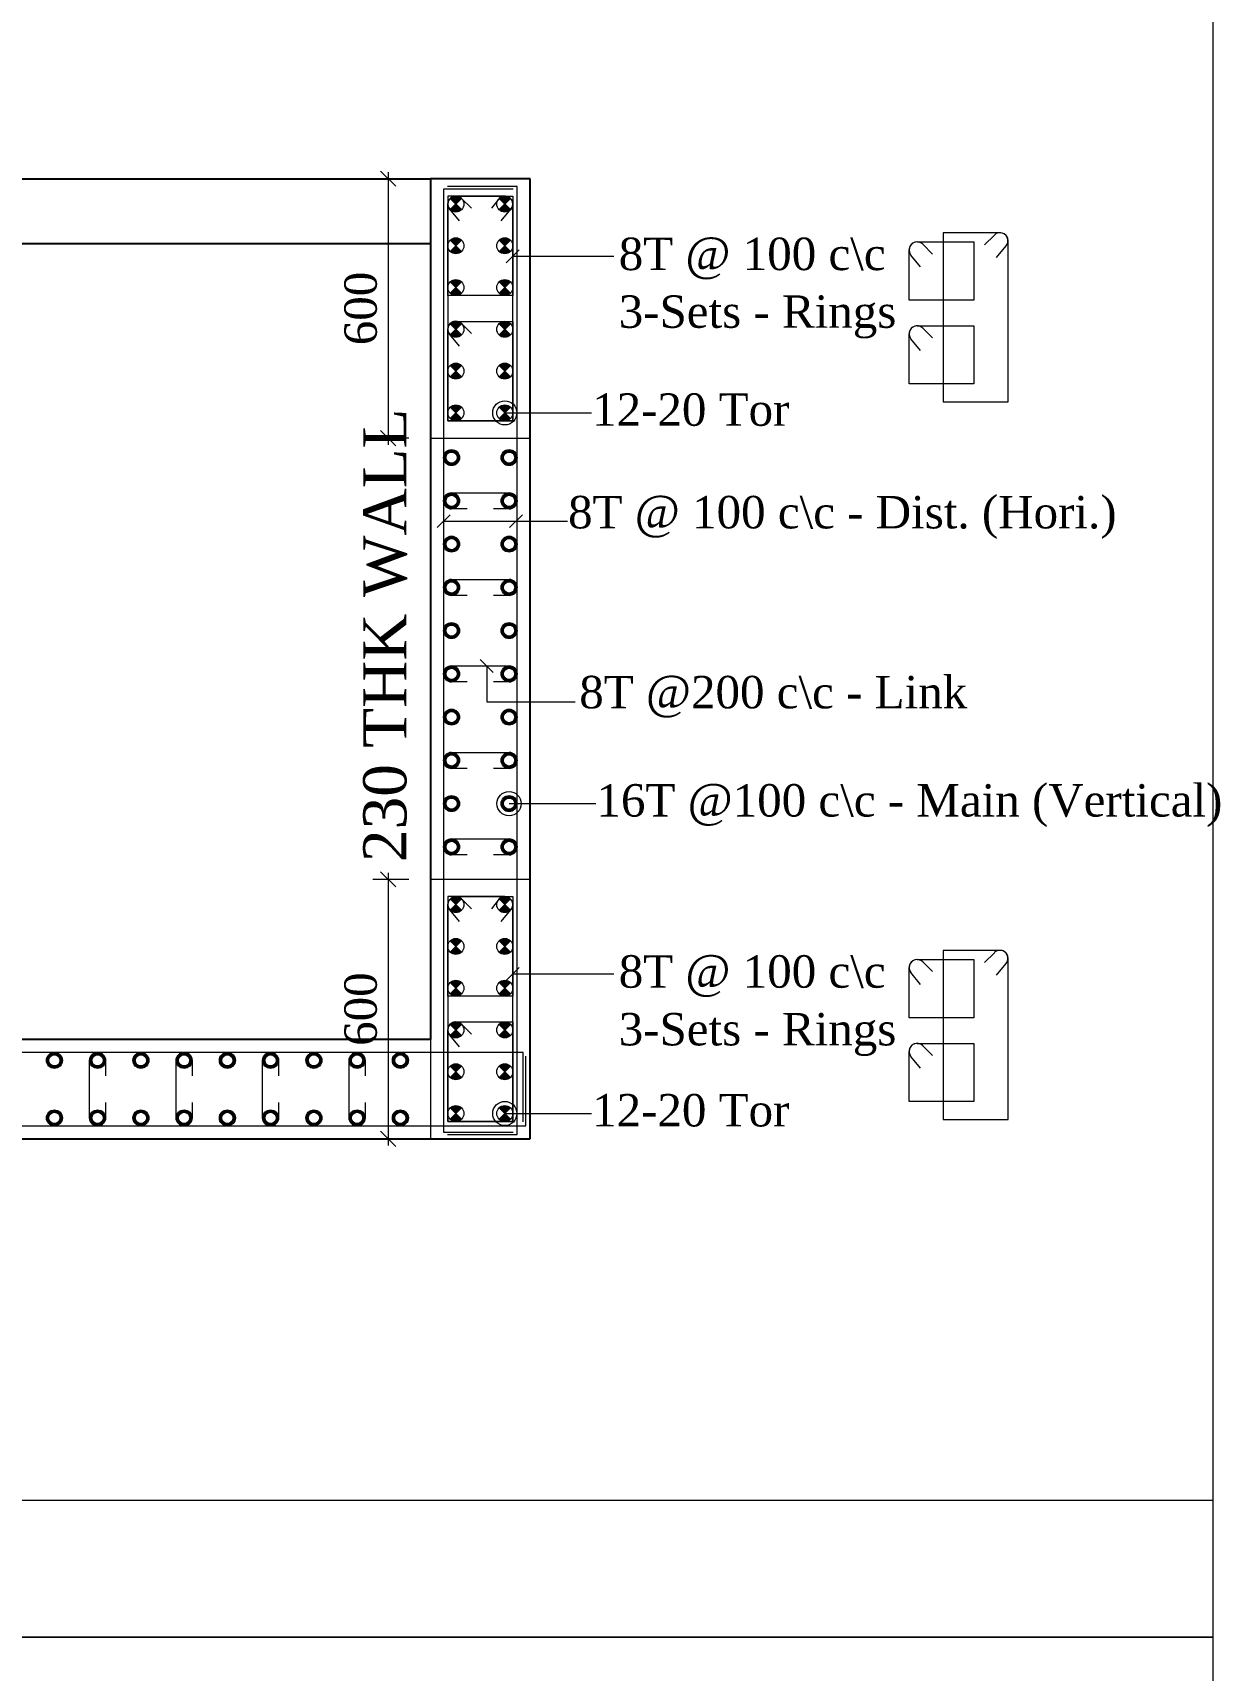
# Model space of a CAD drawing. Header units: metres. Extents: x 95882 to 260884, y 3603 to 81317.
# Drawn here: x 208425 to 211171, y 13195 to 16981 of the extents above; entities that cross this region are included whole.
import ezdxf
from ezdxf.enums import TextEntityAlignment as Align

# ---------------------------------------------------------------- set-up
doc = ezdxf.new("R2010")
doc.units = ezdxf.units.M
doc.header["$LTSCALE"] = 0.05
doc.header["$MEASUREMENT"] = 0
doc.layers.get('0').update_dxf_attribs({"linetype": 'CONTINUOUS', "lineweight": 0})
for name, color, linetype, lineweight in [('S-C3-UP TO TOP', 6, 'CONTINUOUS', 25), ('S-DIM-R', 7, 'CONTINUOUS', 9), ('S-SECTION', 5, 'CONTINUOUS', 5), ('S-SECTION MARK', 124, 'CONTINUOUS', 0), ('S-SHEET', 251, 'CONTINUOUS', 0), ('S-STEEL COL_DIA', 1, 'CONTINUOUS', 9), ('S-STEEL LINK', 1, 'CONTINUOUS', 0), ('S-STEEL RING', 1, 'CONTINUOUS', 9), ('S-TEXT', 7, 'CONTINUOUS', 0), ('S-TEXT COL.', 7, 'CONTINUOUS', 0)]:
    doc.layers.add(name, color=color, linetype=linetype, lineweight=lineweight)
doc.styles.add('SHEET TEXT', font='times.ttf')
doc.styles.get("Standard").update_dxf_attribs({"font": 'times.ttf'})
doc.styles.add('TEXT', font='times.ttf')

# ---------------------------------------------------------------- blocks, each defined once
blk = doc.blocks.new('_Oblique')
at = {"color": 0, "linetype": 'ByBlock', "lineweight": -2}
blk.add_line((-0.5, -0.5), (0.5, 0.5), dxfattribs=at)
blk = doc.blocks.new('_Origin')
at = {"color": 0, "linetype": 'ByBlock', "lineweight": -2}
blk.add_line((0, 0), (-1, 0), dxfattribs=at)
blk.add_circle((0, 0), 0.5, dxfattribs=at)

msp = doc.modelspace()

# ---------------------------------------------------------------- hatches: boundary and pattern name
at = {"layer": 'S-STEEL COL_DIA'}
h = msp.add_hatch(color=256, dxfattribs=at)
h.dxf.hatch_style = 1
h.paths.add_polyline_path([(209403.4, 16584.8), (209403.4, 16566.4, -0.198912), (209390.4, 16571.8)])
h.paths.add_polyline_path([(209403.4, 16584.8), (209416.5, 16571.8, -0.198912), (209403.4, 16566.4)])
h.paths.add_polyline_path([(209403.4, 16603.3, -0.198912), (209416.5, 16597.9), (209403.4, 16584.8)])
h.paths.add_polyline_path([(209390.4, 16597.9, -0.198912), (209403.4, 16603.3), (209403.4, 16584.8)])
h = msp.add_hatch(color=256, dxfattribs=at)
h.dxf.hatch_style = 1
h.paths.add_polyline_path([(209516.5, 16584.8), (209516.5, 16566.4, 0.198912), (209529.6, 16571.8)])
h.paths.add_polyline_path([(209516.5, 16584.8), (209503.5, 16571.8, 0.198912), (209516.5, 16566.4)])
h.paths.add_polyline_path([(209516.5, 16603.3, 0.198912), (209503.5, 16597.9), (209516.5, 16584.8)])
h.paths.add_polyline_path([(209529.6, 16597.9, 0.198912), (209516.5, 16603.3), (209516.5, 16584.8)])
h = msp.add_hatch(color=256, dxfattribs=at)
h.dxf.hatch_style = 1
h.paths.add_polyline_path([(209403.4, 16488.2), (209403.4, 16469.8, -0.198912), (209390.4, 16475.2)])
h.paths.add_polyline_path([(209403.4, 16488.2), (209416.5, 16475.2, -0.198912), (209403.4, 16469.8)])
h.paths.add_polyline_path([(209403.4, 16506.7, -0.198912), (209416.5, 16501.3), (209403.4, 16488.2)])
h.paths.add_polyline_path([(209390.4, 16501.3, -0.198912), (209403.4, 16506.7), (209403.4, 16488.2)])
h = msp.add_hatch(color=256, dxfattribs=at)
h.dxf.hatch_style = 1
h.paths.add_polyline_path([(209516.5, 16488.2), (209516.5, 16469.8, 0.198912), (209529.6, 16475.2)])
h.paths.add_polyline_path([(209516.5, 16488.2), (209503.5, 16475.2, 0.198912), (209516.5, 16469.8)])
h.paths.add_polyline_path([(209516.5, 16506.7, 0.198912), (209503.5, 16501.3), (209516.5, 16488.2)])
h.paths.add_polyline_path([(209529.6, 16501.3, 0.198912), (209516.5, 16506.7), (209516.5, 16488.2)])
h = msp.add_hatch(color=256, dxfattribs=at)
h.dxf.hatch_style = 1
h.paths.add_polyline_path([(209403.4, 16391.7), (209403.4, 16373.2, -0.198912), (209390.4, 16378.6)])
h.paths.add_polyline_path([(209403.4, 16391.7), (209416.5, 16378.6, -0.198912), (209403.4, 16373.2)])
h.paths.add_polyline_path([(209403.4, 16410.1, -0.198912), (209416.5, 16404.7), (209403.4, 16391.7)])
h.paths.add_polyline_path([(209390.4, 16404.7, -0.198912), (209403.4, 16410.1), (209403.4, 16391.7)])
h = msp.add_hatch(color=256, dxfattribs=at)
h.dxf.hatch_style = 1
h.paths.add_polyline_path([(209516.5, 16391.7), (209516.5, 16373.2, 0.198912), (209529.6, 16378.6)])
h.paths.add_polyline_path([(209516.5, 16391.7), (209503.5, 16378.6, 0.198912), (209516.5, 16373.2)])
h.paths.add_polyline_path([(209516.5, 16410.1, 0.198912), (209503.5, 16404.7), (209516.5, 16391.7)])
h.paths.add_polyline_path([(209529.6, 16404.7, 0.198912), (209516.5, 16410.1), (209516.5, 16391.7)])
h = msp.add_hatch(color=256, dxfattribs=at)
h.dxf.hatch_style = 1
h.paths.add_polyline_path([(209403.4, 16295.1), (209403.4, 16276.6, -0.198912), (209390.4, 16282)])
h.paths.add_polyline_path([(209403.4, 16295.1), (209416.5, 16282, -0.198912), (209403.4, 16276.6)])
h.paths.add_polyline_path([(209403.4, 16313.5, -0.198912), (209416.5, 16308.1), (209403.4, 16295.1)])
h.paths.add_polyline_path([(209390.4, 16308.1, -0.198912), (209403.4, 16313.5), (209403.4, 16295.1)])
h = msp.add_hatch(color=256, dxfattribs=at)
h.dxf.hatch_style = 1
h.paths.add_polyline_path([(209516.5, 16295.1), (209516.5, 16276.6, 0.198912), (209529.6, 16282)])
h.paths.add_polyline_path([(209516.5, 16295.1), (209503.5, 16282, 0.198912), (209516.5, 16276.6)])
h.paths.add_polyline_path([(209516.5, 16313.5, 0.198912), (209503.5, 16308.1), (209516.5, 16295.1)])
h.paths.add_polyline_path([(209529.6, 16308.1, 0.198912), (209516.5, 16313.5), (209516.5, 16295.1)])
h = msp.add_hatch(color=256, dxfattribs=at)
h.dxf.hatch_style = 1
h.paths.add_polyline_path([(209403.4, 16198.5), (209403.4, 16180.1, -0.198912), (209390.4, 16185.5)])
h.paths.add_polyline_path([(209403.4, 16198.5), (209416.5, 16185.5, -0.198912), (209403.4, 16180.1)])
h.paths.add_polyline_path([(209403.4, 16217, -0.198912), (209416.5, 16211.6), (209403.4, 16198.5)])
h.paths.add_polyline_path([(209390.4, 16211.6, -0.198912), (209403.4, 16217), (209403.4, 16198.5)])
h = msp.add_hatch(color=256, dxfattribs=at)
h.dxf.hatch_style = 1
h.paths.add_polyline_path([(209516.5, 16198.5), (209516.5, 16180.1, 0.198912), (209529.6, 16185.5)])
h.paths.add_polyline_path([(209516.5, 16198.5), (209503.5, 16185.5, 0.198912), (209516.5, 16180.1)])
h.paths.add_polyline_path([(209516.5, 16217, 0.198912), (209503.5, 16211.6), (209516.5, 16198.5)])
h.paths.add_polyline_path([(209529.6, 16211.6, 0.198912), (209516.5, 16217), (209516.5, 16198.5)])
h = msp.add_hatch(color=256, dxfattribs=at)
h.dxf.hatch_style = 1
h.paths.add_polyline_path([(209403.4, 16101.9), (209403.4, 16083.5, -0.198912), (209390.4, 16088.9)])
h.paths.add_polyline_path([(209403.4, 16101.9), (209416.5, 16088.9, -0.198912), (209403.4, 16083.5)])
h.paths.add_polyline_path([(209403.4, 16120.4, -0.198912), (209416.5, 16115), (209403.4, 16101.9)])
h.paths.add_polyline_path([(209390.4, 16115, -0.198912), (209403.4, 16120.4), (209403.4, 16101.9)])
h = msp.add_hatch(color=256, dxfattribs=at)
h.dxf.hatch_style = 1
h.paths.add_polyline_path([(209516.5, 16101.9), (209516.5, 16083.5, 0.198912), (209529.6, 16088.9)])
h.paths.add_polyline_path([(209516.5, 16101.9), (209503.5, 16088.9, 0.198912), (209516.5, 16083.5)])
h.paths.add_polyline_path([(209516.5, 16120.4, 0.198912), (209503.5, 16115), (209516.5, 16101.9)])
h.paths.add_polyline_path([(209529.6, 16115, 0.198912), (209516.5, 16120.4), (209516.5, 16101.9)])
h = msp.add_hatch(color=256, dxfattribs=at)
h.dxf.hatch_style = 1
h.paths.add_polyline_path([(209411.9, 15998.4, 1), (209375, 15998.4, 1)])
h.paths.add_polyline_path([(209380.4, 15998.4, -1), (209406.5, 15998.4, -1)], flags=16)
h = msp.add_hatch(color=256, dxfattribs=at)
h.dxf.hatch_style = 1
h.paths.add_polyline_path([(209508.1, 15998.4, -1), (209545, 15998.4, -1)])
h.paths.add_polyline_path([(209539.6, 15998.4, 1), (209513.5, 15998.4, 1)], flags=16)
h = msp.add_hatch(color=256, dxfattribs=at)
h.dxf.hatch_style = 1
h.paths.add_polyline_path([(209411.9, 15898.4, 1), (209375, 15898.4, 1)])
h.paths.add_polyline_path([(209380.4, 15898.4, -1), (209406.5, 15898.4, -1)], flags=16)
h = msp.add_hatch(color=256, dxfattribs=at)
h.dxf.hatch_style = 1
h.paths.add_polyline_path([(209508.1, 15898.4, -1), (209545, 15898.4, -1)])
h.paths.add_polyline_path([(209539.6, 15898.4, 1), (209513.5, 15898.4, 1)], flags=16)
h = msp.add_hatch(color=256, dxfattribs=at)
h.dxf.hatch_style = 1
h.paths.add_polyline_path([(209411.9, 15798.4, 1), (209375, 15798.4, 1)])
h.paths.add_polyline_path([(209380.4, 15798.4, -1), (209406.5, 15798.4, -1)], flags=16)
h = msp.add_hatch(color=256, dxfattribs=at)
h.dxf.hatch_style = 1
h.paths.add_polyline_path([(209508.1, 15798.4, -1), (209545, 15798.4, -1)])
h.paths.add_polyline_path([(209539.6, 15798.4, 1), (209513.5, 15798.4, 1)], flags=16)
h = msp.add_hatch(color=256, dxfattribs=at)
h.dxf.hatch_style = 1
h.paths.add_polyline_path([(209411.9, 15698.4, 1), (209375, 15698.4, 1)])
h.paths.add_polyline_path([(209380.4, 15698.4, -1), (209406.5, 15698.4, -1)], flags=16)
h = msp.add_hatch(color=256, dxfattribs=at)
h.dxf.hatch_style = 1
h.paths.add_polyline_path([(209508.1, 15698.4, -1), (209545, 15698.4, -1)])
h.paths.add_polyline_path([(209539.6, 15698.4, 1), (209513.5, 15698.4, 1)], flags=16)
h = msp.add_hatch(color=256, dxfattribs=at)
h.dxf.hatch_style = 1
h.paths.add_polyline_path([(209411.9, 15598.4, -1), (209375, 15598.4, -1)])
h.paths.add_polyline_path([(209380.4, 15598.4, 1), (209406.5, 15598.4, 1)], flags=16)
h = msp.add_hatch(color=256, dxfattribs=at)
h.dxf.hatch_style = 1
h.paths.add_polyline_path([(209508.1, 15598.4, 1), (209545, 15598.4, 1)])
h.paths.add_polyline_path([(209539.6, 15598.4, -1), (209513.5, 15598.4, -1)], flags=16)
h = msp.add_hatch(color=256, dxfattribs=at)
h.dxf.hatch_style = 1
h.paths.add_polyline_path([(209411.9, 15498.4, -1), (209375, 15498.4, -1)])
h.paths.add_polyline_path([(209380.4, 15498.4, 1), (209406.5, 15498.4, 1)], flags=16)
h = msp.add_hatch(color=256, dxfattribs=at)
h.dxf.hatch_style = 1
h.paths.add_polyline_path([(209508.1, 15498.4, 1), (209545, 15498.4, 1)])
h.paths.add_polyline_path([(209539.6, 15498.4, -1), (209513.5, 15498.4, -1)], flags=16)
h = msp.add_hatch(color=256, dxfattribs=at)
h.dxf.hatch_style = 1
h.paths.add_polyline_path([(209411.9, 15398.4, -1), (209375, 15398.4, -1)])
h.paths.add_polyline_path([(209380.4, 15398.4, 1), (209406.5, 15398.4, 1)], flags=16)
h = msp.add_hatch(color=256, dxfattribs=at)
h.dxf.hatch_style = 1
h.paths.add_polyline_path([(209508.1, 15398.4, 1), (209545, 15398.4, 1)])
h.paths.add_polyline_path([(209539.6, 15398.4, -1), (209513.5, 15398.4, -1)], flags=16)
h = msp.add_hatch(color=256, dxfattribs=at)
h.dxf.hatch_style = 1
h.paths.add_polyline_path([(209411.9, 15298.4, -1), (209375, 15298.4, -1)])
h.paths.add_polyline_path([(209380.4, 15298.4, 1), (209406.5, 15298.4, 1)], flags=16)
h = msp.add_hatch(color=256, dxfattribs=at)
h.dxf.hatch_style = 1
h.paths.add_polyline_path([(209508.1, 15298.4, 1), (209545, 15298.4, 1)])
h.paths.add_polyline_path([(209539.6, 15298.4, -1), (209513.5, 15298.4, -1)], flags=16)
h = msp.add_hatch(color=256, dxfattribs=at)
h.dxf.hatch_style = 1
h.paths.add_polyline_path([(209411.9, 15198.4, -1), (209375, 15198.4, -1)])
h.paths.add_polyline_path([(209380.4, 15198.4, 1), (209406.5, 15198.4, 1)], flags=16)
h = msp.add_hatch(color=256, dxfattribs=at)
h.dxf.hatch_style = 1
h.paths.add_polyline_path([(209508.1, 15198.4, 1), (209545, 15198.4, 1)])
h.paths.add_polyline_path([(209539.6, 15198.4, -1), (209513.5, 15198.4, -1)], flags=16)
h = msp.add_hatch(color=256, dxfattribs=at)
h.dxf.hatch_style = 1
h.paths.add_polyline_path([(209411.9, 15098.4, 1), (209375, 15098.4, 1)])
h.paths.add_polyline_path([(209380.4, 15098.4, -1), (209406.5, 15098.4, -1)], flags=16)
h = msp.add_hatch(color=256, dxfattribs=at)
h.dxf.hatch_style = 1
h.paths.add_polyline_path([(209508.1, 15098.4, -1), (209545, 15098.4, -1)])
h.paths.add_polyline_path([(209539.6, 15098.4, 1), (209513.5, 15098.4, 1)], flags=16)
h = msp.add_hatch(color=256, dxfattribs=at)
h.dxf.hatch_style = 1
h.paths.add_polyline_path([(209403.4, 14964.8), (209403.4, 14946.4, -0.198912), (209390.4, 14951.8)])
h.paths.add_polyline_path([(209403.4, 14964.8), (209416.5, 14951.8, -0.198912), (209403.4, 14946.4)])
h.paths.add_polyline_path([(209403.4, 14983.3, -0.198912), (209416.5, 14977.9), (209403.4, 14964.8)])
h.paths.add_polyline_path([(209390.4, 14977.9, -0.198912), (209403.4, 14983.3), (209403.4, 14964.8)])
h = msp.add_hatch(color=256, dxfattribs=at)
h.dxf.hatch_style = 1
h.paths.add_polyline_path([(209516.5, 14964.8), (209516.5, 14946.4, 0.198912), (209529.6, 14951.8)])
h.paths.add_polyline_path([(209516.5, 14964.8), (209503.5, 14951.8, 0.198912), (209516.5, 14946.4)])
h.paths.add_polyline_path([(209516.5, 14983.3, 0.198912), (209503.5, 14977.9), (209516.5, 14964.8)])
h.paths.add_polyline_path([(209529.6, 14977.9, 0.198912), (209516.5, 14983.3), (209516.5, 14964.8)])
h = msp.add_hatch(color=256, dxfattribs=at)
h.dxf.hatch_style = 1
h.paths.add_polyline_path([(209403.4, 14868.2), (209403.4, 14849.8, -0.198912), (209390.4, 14855.2)])
h.paths.add_polyline_path([(209403.4, 14868.2), (209416.5, 14855.2, -0.198912), (209403.4, 14849.8)])
h.paths.add_polyline_path([(209403.4, 14886.7, -0.198912), (209416.5, 14881.3), (209403.4, 14868.2)])
h.paths.add_polyline_path([(209390.4, 14881.3, -0.198912), (209403.4, 14886.7), (209403.4, 14868.2)])
h = msp.add_hatch(color=256, dxfattribs=at)
h.dxf.hatch_style = 1
h.paths.add_polyline_path([(209516.5, 14868.2), (209516.5, 14849.8, 0.198912), (209529.6, 14855.2)])
h.paths.add_polyline_path([(209516.5, 14868.2), (209503.5, 14855.2, 0.198912), (209516.5, 14849.8)])
h.paths.add_polyline_path([(209516.5, 14886.7, 0.198912), (209503.5, 14881.3), (209516.5, 14868.2)])
h.paths.add_polyline_path([(209529.6, 14881.3, 0.198912), (209516.5, 14886.7), (209516.5, 14868.2)])
h = msp.add_hatch(color=256, dxfattribs=at)
h.dxf.hatch_style = 1
h.paths.add_polyline_path([(209403.4, 14771.7), (209403.4, 14753.2, -0.198912), (209390.4, 14758.6)])
h.paths.add_polyline_path([(209403.4, 14771.7), (209416.5, 14758.6, -0.198912), (209403.4, 14753.2)])
h.paths.add_polyline_path([(209403.4, 14790.1, -0.198912), (209416.5, 14784.7), (209403.4, 14771.7)])
h.paths.add_polyline_path([(209390.4, 14784.7, -0.198912), (209403.4, 14790.1), (209403.4, 14771.7)])
h = msp.add_hatch(color=256, dxfattribs=at)
h.dxf.hatch_style = 1
h.paths.add_polyline_path([(209516.5, 14771.7), (209516.5, 14753.2, 0.198912), (209529.6, 14758.6)])
h.paths.add_polyline_path([(209516.5, 14771.7), (209503.5, 14758.6, 0.198912), (209516.5, 14753.2)])
h.paths.add_polyline_path([(209516.5, 14790.1, 0.198912), (209503.5, 14784.7), (209516.5, 14771.7)])
h.paths.add_polyline_path([(209529.6, 14784.7, 0.198912), (209516.5, 14790.1), (209516.5, 14771.7)])
h = msp.add_hatch(color=256, dxfattribs=at)
h.dxf.hatch_style = 1
h.paths.add_polyline_path([(209403.4, 14675.1), (209403.4, 14656.6, -0.198912), (209390.4, 14662)])
h.paths.add_polyline_path([(209403.4, 14675.1), (209416.5, 14662, -0.198912), (209403.4, 14656.6)])
h.paths.add_polyline_path([(209403.4, 14693.5, -0.198912), (209416.5, 14688.1), (209403.4, 14675.1)])
h.paths.add_polyline_path([(209390.4, 14688.1, -0.198912), (209403.4, 14693.5), (209403.4, 14675.1)])
h = msp.add_hatch(color=256, dxfattribs=at)
h.dxf.hatch_style = 1
h.paths.add_polyline_path([(209516.5, 14675.1), (209516.5, 14656.6, 0.198912), (209529.6, 14662)])
h.paths.add_polyline_path([(209516.5, 14675.1), (209503.5, 14662, 0.198912), (209516.5, 14656.6)])
h.paths.add_polyline_path([(209516.5, 14693.5, 0.198912), (209503.5, 14688.1), (209516.5, 14675.1)])
h.paths.add_polyline_path([(209529.6, 14688.1, 0.198912), (209516.5, 14693.5), (209516.5, 14675.1)])
h = msp.add_hatch(color=256, dxfattribs=at)
h.dxf.hatch_style = 1
h.paths.add_polyline_path([(208475, 14586.4, -1), (208475, 14623.3, -1)])
h.paths.add_polyline_path([(208475, 14617.8, 1), (208475, 14591.8, 1)], flags=16)
h = msp.add_hatch(color=256, dxfattribs=at)
h.dxf.hatch_style = 1
h.paths.add_polyline_path([(208575, 14586.4, 1), (208575, 14623.3, 1)])
h.paths.add_polyline_path([(208575, 14617.8, -1), (208575, 14591.8, -1)], flags=16)
h = msp.add_hatch(color=256, dxfattribs=at)
h.dxf.hatch_style = 1
h.paths.add_polyline_path([(208675, 14586.4, 1), (208675, 14623.3, 1)])
h.paths.add_polyline_path([(208675, 14617.8, -1), (208675, 14591.8, -1)], flags=16)
h = msp.add_hatch(color=256, dxfattribs=at)
h.dxf.hatch_style = 1
h.paths.add_polyline_path([(208775, 14586.4, 1), (208775, 14623.3, 1)])
h.paths.add_polyline_path([(208775, 14617.8, -1), (208775, 14591.8, -1)], flags=16)
h = msp.add_hatch(color=256, dxfattribs=at)
h.dxf.hatch_style = 1
h.paths.add_polyline_path([(208875, 14586.4, 1), (208875, 14623.3, 1)])
h.paths.add_polyline_path([(208875, 14617.8, -1), (208875, 14591.8, -1)], flags=16)
h = msp.add_hatch(color=256, dxfattribs=at)
h.dxf.hatch_style = 1
h.paths.add_polyline_path([(208975, 14586.4, 1), (208975, 14623.3, 1)])
h.paths.add_polyline_path([(208975, 14617.8, -1), (208975, 14591.8, -1)], flags=16)
h = msp.add_hatch(color=256, dxfattribs=at)
h.dxf.hatch_style = 1
h.paths.add_polyline_path([(209075, 14586.4, -1), (209075, 14623.3, -1)])
h.paths.add_polyline_path([(209075, 14617.8, 1), (209075, 14591.8, 1)], flags=16)
h = msp.add_hatch(color=256, dxfattribs=at)
h.dxf.hatch_style = 1
h.paths.add_polyline_path([(209175, 14586.4, -1), (209175, 14623.3, -1)])
h.paths.add_polyline_path([(209175, 14617.8, 1), (209175, 14591.8, 1)], flags=16)
h = msp.add_hatch(color=256, dxfattribs=at)
h.dxf.hatch_style = 1
h.paths.add_polyline_path([(209275, 14586.4, -1), (209275, 14623.3, -1)])
h.paths.add_polyline_path([(209275, 14617.8, 1), (209275, 14591.8, 1)], flags=16)
h = msp.add_hatch(color=256, dxfattribs=at)
h.dxf.hatch_style = 1
h.paths.add_polyline_path([(209403.4, 14578.5), (209403.4, 14560.1, -0.198912), (209390.4, 14565.5)])
h.paths.add_polyline_path([(209403.4, 14578.5), (209416.5, 14565.5, -0.198912), (209403.4, 14560.1)])
h.paths.add_polyline_path([(209403.4, 14597, -0.198912), (209416.5, 14591.6), (209403.4, 14578.5)])
h.paths.add_polyline_path([(209390.4, 14591.6, -0.198912), (209403.4, 14597), (209403.4, 14578.5)])
h = msp.add_hatch(color=256, dxfattribs=at)
h.dxf.hatch_style = 1
h.paths.add_polyline_path([(209516.5, 14578.5), (209516.5, 14560.1, 0.198912), (209529.6, 14565.5)])
h.paths.add_polyline_path([(209516.5, 14578.5), (209503.5, 14565.5, 0.198912), (209516.5, 14560.1)])
h.paths.add_polyline_path([(209516.5, 14597, 0.198912), (209503.5, 14591.6), (209516.5, 14578.5)])
h.paths.add_polyline_path([(209529.6, 14591.6, 0.198912), (209516.5, 14597), (209516.5, 14578.5)])
h = msp.add_hatch(color=256, dxfattribs=at)
h.dxf.hatch_style = 1
h.paths.add_polyline_path([(208475, 14490.2, 1), (208475, 14453.3, 1)])
h.paths.add_polyline_path([(208475, 14458.7, -1), (208475, 14484.7, -1)], flags=16)
h = msp.add_hatch(color=256, dxfattribs=at)
h.dxf.hatch_style = 1
h.paths.add_polyline_path([(208575, 14490.2, -1), (208575, 14453.3, -1)])
h.paths.add_polyline_path([(208575, 14458.7, 1), (208575, 14484.7, 1)], flags=16)
h = msp.add_hatch(color=256, dxfattribs=at)
h.dxf.hatch_style = 1
h.paths.add_polyline_path([(208675, 14490.2, -1), (208675, 14453.3, -1)])
h.paths.add_polyline_path([(208675, 14458.7, 1), (208675, 14484.7, 1)], flags=16)
h = msp.add_hatch(color=256, dxfattribs=at)
h.dxf.hatch_style = 1
h.paths.add_polyline_path([(208775, 14490.2, -1), (208775, 14453.3, -1)])
h.paths.add_polyline_path([(208775, 14458.7, 1), (208775, 14484.7, 1)], flags=16)
h = msp.add_hatch(color=256, dxfattribs=at)
h.dxf.hatch_style = 1
h.paths.add_polyline_path([(208875, 14490.2, -1), (208875, 14453.3, -1)])
h.paths.add_polyline_path([(208875, 14458.7, 1), (208875, 14484.7, 1)], flags=16)
h = msp.add_hatch(color=256, dxfattribs=at)
h.dxf.hatch_style = 1
h.paths.add_polyline_path([(208975, 14490.2, -1), (208975, 14453.3, -1)])
h.paths.add_polyline_path([(208975, 14458.7, 1), (208975, 14484.7, 1)], flags=16)
h = msp.add_hatch(color=256, dxfattribs=at)
h.dxf.hatch_style = 1
h.paths.add_polyline_path([(209075, 14490.2, 1), (209075, 14453.3, 1)])
h.paths.add_polyline_path([(209075, 14458.7, -1), (209075, 14484.7, -1)], flags=16)
h = msp.add_hatch(color=256, dxfattribs=at)
h.dxf.hatch_style = 1
h.paths.add_polyline_path([(209175, 14490.2, 1), (209175, 14453.3, 1)])
h.paths.add_polyline_path([(209175, 14458.7, -1), (209175, 14484.7, -1)], flags=16)
h = msp.add_hatch(color=256, dxfattribs=at)
h.dxf.hatch_style = 1
h.paths.add_polyline_path([(209275, 14490.2, 1), (209275, 14453.3, 1)])
h.paths.add_polyline_path([(209275, 14458.7, -1), (209275, 14484.7, -1)], flags=16)
h = msp.add_hatch(color=256, dxfattribs=at)
h.dxf.hatch_style = 1
h.paths.add_polyline_path([(209403.4, 14481.9), (209403.4, 14463.5, -0.198912), (209390.4, 14468.9)])
h.paths.add_polyline_path([(209403.4, 14481.9), (209416.5, 14468.9, -0.198912), (209403.4, 14463.5)])
h.paths.add_polyline_path([(209403.4, 14500.4, -0.198912), (209416.5, 14495), (209403.4, 14481.9)])
h.paths.add_polyline_path([(209390.4, 14495, -0.198912), (209403.4, 14500.4), (209403.4, 14481.9)])
h = msp.add_hatch(color=256, dxfattribs=at)
h.dxf.hatch_style = 1
h.paths.add_polyline_path([(209516.5, 14481.9), (209516.5, 14463.5, 0.198912), (209529.6, 14468.9)])
h.paths.add_polyline_path([(209516.5, 14481.9), (209503.5, 14468.9, 0.198912), (209516.5, 14463.5)])
h.paths.add_polyline_path([(209516.5, 14500.4, 0.198912), (209503.5, 14495), (209516.5, 14481.9)])
h.paths.add_polyline_path([(209529.6, 14495, 0.198912), (209516.5, 14500.4), (209516.5, 14481.9)])

# ---------------------------------------------------------------- linework, layer by layer
at = {"layer": 'S-C3-UP TO TOP', "color": 5}
for p, q in [((207545, 16643.3), (209345, 16643.3)), ((209345, 16643.3), (209345, 14653.3)), ((209575, 16643.3), (209345, 16643.3)), ((209575, 14423.3), (209575, 16643.3)), ((207545, 16493.3), (209345, 16493.3)), ((209345, 14653.3), (207545, 14653.3)), ((205285, 14423.3), (209575, 14423.3))]:
    msp.add_line(p, q, dxfattribs=at)
at = {"layer": 'S-DIM-R'}
for p, q in [((209295, 16643.3, 0.1), (209211.7, 16643.3, 0.1)), ((209246.7, 16658.3, 0.1), (209246.7, 16028.3, 0.1)), ((209295, 16043.3, 0.1), (209211.7, 16043.3, 0.1)), ((209246.7, 15038.3, 0.1), (209246.7, 14408.3, 0.1)), ((209295, 15023.3, 0.1), (209211.7, 15023.3, 0.1)), ((209295, 14423.3, 0.1), (209211.7, 14423.3, 0.1))]:
    msp.add_line(p, q, dxfattribs=at)
at = {"layer": 'S-SECTION'}
for p, q in [((209575, 16643.3), (209345, 16643.3)), ((209345, 16643.3), (209345, 16043.3)), ((209575, 16043.3), (209575, 16643.3)), ((209345, 16043.3), (209575, 16043.3)), ((209575, 15023.3), (209345, 15023.3)), ((209345, 15023.3), (209345, 14423.3)), ((209575, 14423.3), (209575, 15023.3)), ((209345, 14423.3), (209575, 14423.3))]:
    msp.add_line(p, q, dxfattribs=at)
at = {"layer": 'S-SECTION MARK'}
for points in [[(209535, 16463.9), (209768.5, 16463.9)], [(209374.9, 15851.5), (209661.9, 15851.5)], [(209542.7, 15851.5), (209661.9, 15851.5)], [(209474.9, 15516.9), (209474.9, 15433.9), (209679.1, 15433.9)], [(209535, 14804.7), (209768.5, 14804.7)]]:
    msp.add_lwpolyline(points, dxfattribs=at)
at = {"layer": 'S-SECTION MARK', "linetype": 'ByBlock', "elevation": 0}
for points in [[(209572.5, 16101.9), (209716.8, 16101.9)], [(209572.5, 14481.9), (209716.8, 14481.9)]]:
    msp.add_lwpolyline(points, dxfattribs=at)
at = {"layer": 'S-SECTION MARK', "linetype": 'ByBlock'}
msp.add_lwpolyline([(209582.5, 15198.4), (209726.8, 15198.4)], dxfattribs=at)
at = {"layer": 'S-SHEET', "color": 0}
for p, q in [((211154.3, 13271.2, -0.1), (211154.3, 17449.6, -0.1)), ((211154.3, 13271.2, -0.1), (203307.9, 13271.2, -0.1)), ((203307.9, 13271.2, -0.1), (211154.3, 13271.2, -0.1)), ((211154.3, 9092.7, -0.1), (211154.3, 13271.2, -0.1))]:
    msp.add_line(p, q, dxfattribs=at)
at = {"layer": 'S-SHEET'}
for p, q in [((211154.3, 13587.2, -0.1), (203307.9, 13587.2, -0.1)), ((211154.3, 13271.2, -0.1), (211154.3, 13587.2, -0.1)), ((203307.9, 13271.2, -0.1), (211154.3, 13271.2, -0.1))]:
    msp.add_line(p, q, dxfattribs=at)
at = {"layer": 'S-STEEL COL_DIA', "lineweight": 5}
for p, q in [((209416.5, 16597.9, 0), (209390.4, 16571.8, 0)), ((209390.4, 16597.9, 0), (209416.5, 16571.8, 0)), ((209503.5, 16597.9, 0), (209529.6, 16571.8, 0)), ((209529.6, 16597.9, 0), (209503.5, 16571.8, 0)), ((209416.5, 16501.3, 0.1), (209390.4, 16475.2, 0.1)), ((209390.4, 16501.3, 0.1), (209416.5, 16475.2, 0.1)), ((209503.5, 16501.3, 0.1), (209529.6, 16475.2, 0.1)), ((209529.6, 16501.3, 0.1), (209503.5, 16475.2, 0.1)), ((209416.5, 16404.7, 0.1), (209390.4, 16378.6, 0.1)), ((209390.4, 16404.7, 0.1), (209416.5, 16378.6, 0.1)), ((209503.5, 16404.7, 0.1), (209529.6, 16378.6, 0.1)), ((209529.6, 16404.7, 0.1), (209503.5, 16378.6, 0.1)), ((209416.5, 16308.1, 0.1), (209390.4, 16282, 0.1)), ((209390.4, 16308.1, 0.1), (209416.5, 16282, 0.1)), ((209503.5, 16308.1, 0.1), (209529.6, 16282, 0.1)), ((209529.6, 16308.1, 0.1), (209503.5, 16282, 0.1)), ((209416.5, 16211.6, 0.1), (209390.4, 16185.5, 0.1)), ((209390.4, 16211.6, 0.1), (209416.5, 16185.5, 0.1)), ((209503.5, 16211.6, 0.1), (209529.6, 16185.5, 0.1)), ((209529.6, 16211.6, 0.1), (209503.5, 16185.5, 0.1)), ((209416.5, 16115, 0), (209390.4, 16088.9, 0)), ((209390.4, 16115, 0), (209416.5, 16088.9, 0)), ((209503.5, 16115, 0), (209529.6, 16088.9, 0)), ((209529.6, 16115, 0), (209503.5, 16088.9, 0)), ((209416.5, 14977.9, 0), (209390.4, 14951.8, 0)), ((209390.4, 14977.9, 0), (209416.5, 14951.8, 0)), ((209503.5, 14977.9, 0), (209529.6, 14951.8, 0)), ((209529.6, 14977.9, 0), (209503.5, 14951.8, 0)), ((209416.5, 14881.3, 0.1), (209390.4, 14855.2, 0.1)), ((209390.4, 14881.3, 0.1), (209416.5, 14855.2, 0.1)), ((209503.5, 14881.3, 0.1), (209529.6, 14855.2, 0.1)), ((209529.6, 14881.3, 0.1), (209503.5, 14855.2, 0.1)), ((209416.5, 14784.7, 0.1), (209390.4, 14758.6, 0.1)), ((209390.4, 14784.7, 0.1), (209416.5, 14758.6, 0.1)), ((209503.5, 14784.7, 0.1), (209529.6, 14758.6, 0.1)), ((209529.6, 14784.7, 0.1), (209503.5, 14758.6, 0.1)), ((209416.5, 14688.1, 0.1), (209390.4, 14662, 0.1)), ((209390.4, 14688.1, 0.1), (209416.5, 14662, 0.1)), ((209503.5, 14688.1, 0.1), (209529.6, 14662, 0.1)), ((209529.6, 14688.1, 0.1), (209503.5, 14662, 0.1)), ((209416.5, 14591.6, 0.1), (209390.4, 14565.5, 0.1)), ((209390.4, 14591.6, 0.1), (209416.5, 14565.5, 0.1)), ((209503.5, 14591.6, 0.1), (209529.6, 14565.5, 0.1)), ((209529.6, 14591.6, 0.1), (209503.5, 14565.5, 0.1)), ((209416.5, 14495, 0), (209390.4, 14468.9, 0)), ((209390.4, 14495, 0), (209416.5, 14468.9, 0)), ((209503.5, 14495, 0), (209529.6, 14468.9, 0)), ((209529.6, 14495, 0), (209503.5, 14468.9, 0))]:
    msp.add_line(p, q, dxfattribs=at)
for centre, radius in [((209403.4, 16584.8, 0), 18.5), ((209516.5, 16584.8, 0), 18.5), ((209403.4, 16488.2, 0.1), 18.5), ((209516.5, 16488.2, 0.1), 18.5), ((209403.4, 16391.7, 0.1), 18.5), ((209516.5, 16391.7, 0.1), 18.5), ((209403.4, 16295.1, 0.1), 18.5), ((209516.5, 16295.1, 0.1), 18.5), ((209403.4, 16198.5, 0.1), 18.5), ((209516.5, 16198.5, 0.1), 18.5), ((209403.4, 16101.9, 0), 18.5), ((209516.5, 16101.9, 0), 18.5), ((209393.4, 15998.4), 18.5), ((209526.5, 15998.4), 18.5), ((209393.4, 15998.4), 13), ((209526.5, 15998.4), 13), ((209393.4, 15898.4), 18.5), ((209393.4, 15898.4), 13), ((209526.5, 15898.4), 18.5), ((209526.5, 15898.4), 13), ((209393.4, 15798.4), 18.5), ((209393.4, 15798.4), 13), ((209526.5, 15798.4), 18.5), ((209526.5, 15798.4), 13), ((209393.4, 15698.4), 18.5), ((209526.5, 15698.4), 18.5), ((209393.4, 15698.4), 13), ((209526.5, 15698.4), 13), ((209393.4, 15598.4), 18.5), ((209393.4, 15598.4), 13), ((209526.5, 15598.4), 18.5), ((209526.5, 15598.4), 13), ((209393.4, 15498.4), 18.5), ((209393.4, 15498.4), 13), ((209526.5, 15498.4), 18.5), ((209526.5, 15498.4), 13), ((209393.4, 15398.4), 18.5), ((209393.4, 15398.4), 13), ((209526.5, 15398.4), 18.5), ((209526.5, 15398.4), 13), ((209393.4, 15298.4), 18.5), ((209393.4, 15298.4), 13), ((209526.5, 15298.4), 18.5), ((209526.5, 15298.4), 13), ((209393.4, 15198.4), 18.5), ((209393.4, 15198.4), 13), ((209526.5, 15198.4), 18.5), ((209526.5, 15198.4), 13), ((209393.4, 15098.4), 18.5), ((209393.4, 15098.4), 13), ((209526.5, 15098.4), 18.5), ((209526.5, 15098.4), 13), ((209403.4, 14964.8, 0), 18.5), ((209516.5, 14964.8, 0), 18.5), ((209403.4, 14868.2, 0.1), 18.5), ((209516.5, 14868.2, 0.1), 18.5), ((209403.4, 14771.7, 0.1), 18.5), ((209516.5, 14771.7, 0.1), 18.5), ((209403.4, 14675.1, 0.1), 18.5), ((209516.5, 14675.1, 0.1), 18.5), ((208475, 14604.8), 18.5), ((208475, 14604.8), 13), ((208575, 14604.8), 18.5), ((208575, 14604.8), 13), ((208675, 14604.8), 18.5), ((208675, 14604.8), 13), ((208775, 14604.8), 18.5), ((208775, 14604.8), 13), ((208875, 14604.8), 18.5), ((208875, 14604.8), 13), ((208975, 14604.8), 18.5), ((208975, 14604.8), 13), ((209075, 14604.8), 18.5), ((209075, 14604.8), 13), ((209175, 14604.8), 18.5), ((209175, 14604.8), 13), ((209275, 14604.8), 18.5), ((209275, 14604.8), 13), ((209403.4, 14578.5, 0.1), 18.5), ((209516.5, 14578.5, 0.1), 18.5), ((208475, 14471.7), 18.5), ((208475, 14471.7), 13), ((208575, 14471.7), 18.5), ((208575, 14471.7), 13), ((208675, 14471.7), 18.5), ((208675, 14471.7), 13), ((208775, 14471.7), 18.5), ((208775, 14471.7), 13), ((208875, 14471.7), 18.5), ((208875, 14471.7), 13), ((208975, 14471.7), 18.5), ((208975, 14471.7), 13), ((209075, 14471.7), 18.5), ((209075, 14471.7), 13), ((209175, 14471.7), 18.5), ((209175, 14471.7), 13), ((209275, 14471.7), 18.5), ((209275, 14471.7), 13), ((209403.4, 14481.9, 0), 18.5), ((209516.5, 14481.9, 0), 18.5)]:
    msp.add_circle(centre, radius, dxfattribs=at)
at = {"layer": 'S-STEEL LINK', "color": 3}
for p, q in [((209393.4, 15916.9), (209526.5, 15916.9)), ((209429.4, 15880), (209393.4, 15880)), ((209526.5, 15880), (209490.5, 15880)), ((209393.4, 15716.9), (209526.5, 15716.9)), ((209429.4, 15680), (209393.4, 15680)), ((209526.5, 15680), (209490.5, 15680)), ((209393.4, 15516.9), (209526.5, 15516.9)), ((209429.4, 15480), (209393.4, 15480)), ((209526.5, 15480), (209490.5, 15480)), ((209393.4, 15316.9), (209526.5, 15316.9)), ((209429.4, 15280), (209393.4, 15280)), ((209526.5, 15280), (209490.5, 15280)), ((209393.4, 15116.9), (209526.5, 15116.9)), ((209429.4, 15080), (209393.4, 15080)), ((209526.5, 15080), (209490.5, 15080)), ((208556.5, 14471.6), (208556.5, 14604.8)), ((208593.4, 14604.8), (208593.4, 14568.8)), ((208756.5, 14471.6), (208756.5, 14604.8)), ((208793.4, 14604.8), (208793.4, 14568.8)), ((208956.5, 14471.6), (208956.5, 14604.8)), ((208993.4, 14604.8), (208993.4, 14568.8)), ((209156.5, 14471.6), (209156.5, 14604.8)), ((209193.4, 14604.8), (209193.4, 14568.8)), ((208593.4, 14507.6), (208593.4, 14471.6)), ((208793.4, 14507.6), (208793.4, 14471.6)), ((208993.4, 14507.6), (208993.4, 14471.6)), ((209193.4, 14507.6), (209193.4, 14471.6))]:
    msp.add_line(p, q, dxfattribs=at)
for centre, start, end in [((209393.4, 15898.4), 90, 270), ((209526.5, 15898.4), 270, 90), ((209393.4, 15698.4), 90, 270), ((209526.5, 15698.4), 270, 90), ((209393.4, 15498.4), 90, 270), ((209526.5, 15498.4), 270, 90), ((209393.4, 15298.4), 90, 270), ((209526.5, 15298.4), 270, 90), ((209393.4, 15098.4), 90, 270), ((209526.5, 15098.4), 270, 90), ((208575, 14604.8), 0, 180), ((208775, 14604.8), 0, 180), ((208975, 14604.8), 0, 180), ((209175, 14604.8), 0, 180), ((208575, 14471.6), 180, 0), ((208775, 14471.6), 180, 0), ((208975, 14471.6), 180, 0), ((209175, 14471.6), 180, 0)]:
    msp.add_arc(centre, 18.5, start, end, dxfattribs=at)
at = {"layer": 'S-STEEL RING', "color": 30}
for p, q in [((209545, 16625.4), (209384.1, 16625.4)), ((209545, 14433.1), (209545, 16625.4)), ((209535.8, 16619.5), (209374.9, 16619.5)), ((209374.9, 16619.5), (209374.9, 14439)), ((209559.2, 14623.3), (205300.7, 14623.3)), ((209559.2, 14462.4), (209559.2, 14623.3)), ((209565.1, 14453.3), (209565.1, 14614.2)), ((205294.9, 14453.3), (209565.1, 14453.3)), ((209374.9, 14439), (209535.8, 14439)), ((209384.1, 14433.1), (209545, 14433.1))]:
    msp.add_line(p, q, dxfattribs=at)
at = {"layer": 'S-STEEL RING'}
for p, q in [((209516.5, 16603.3, 0), (209385, 16603.3, 0)), ((209385, 16603.3, 0), (209385, 16083.3, 0)), ((209503.5, 16597.9, 0), (209485.7, 16575.3, 0)), ((209535, 16083.3, 0), (209535, 16584.8, 0)), ((209508.3, 16545.7, 0), (209530.8, 16573.1, 0)), ((210661.7, 16518.4, 0), (210530.2, 16518.4, 0)), ((210530.2, 16518.4, 0), (210530.2, 16127.6, 0)), ((210661.7, 16518.4, 0.1), (210530.2, 16518.4, 0.1)), ((210530.2, 16518.4, 0.1), (210530.2, 16127.6, 0.1)), ((210648.7, 16513, 0), (210625.9, 16490.4, 0)), ((210648.7, 16513, 0.1), (210625.9, 16490.4, 0.1)), ((210653.6, 16460.9, 0), (210676, 16488.2, 0)), ((210653.6, 16460.9, 0.1), (210676, 16488.2, 0.1)), ((210680.2, 16127.6, 0), (210680.2, 16499.9, 0)), ((210680.2, 16127.6, 0.1), (210680.2, 16499.9, 0.1)), ((210530.2, 16127.6, 0), (210680.2, 16127.6, 0)), ((210530.2, 16127.6, 0.1), (210680.2, 16127.6, 0.1)), ((209385, 16083.3, 0), (209535, 16083.3, 0)), ((209516.5, 14983.3, 0), (209385, 14983.3, 0)), ((209385, 14983.3, 0), (209385, 14463.3, 0)), ((209503.5, 14977.9, 0), (209485.7, 14955.3, 0)), ((209535, 14463.3, 0), (209535, 14964.8, 0)), ((209508.3, 14925.7, 0), (209530.8, 14953.1, 0)), ((210661.7, 14859.2, 0), (210530.2, 14859.2, 0)), ((210530.2, 14859.2, 0), (210530.2, 14468.4, 0)), ((210661.7, 14859.2, 0.1), (210530.2, 14859.2, 0.1)), ((210530.2, 14859.2, 0.1), (210530.2, 14468.4, 0.1)), ((210648.7, 14853.8, 0), (210625.9, 14831.2, 0)), ((210648.7, 14853.8, 0.1), (210625.9, 14831.2, 0.1)), ((210653.6, 14801.7, 0), (210676, 14829, 0)), ((210653.6, 14801.7, 0.1), (210676, 14829, 0.1)), ((210680.2, 14468.4, 0), (210680.2, 14840.7, 0)), ((210680.2, 14468.4, 0.1), (210680.2, 14840.7, 0.1)), ((209385, 14463.3, 0), (209535, 14463.3, 0)), ((210530.2, 14468.4, 0), (210680.2, 14468.4, 0)), ((210530.2, 14468.4, 0.1), (210680.2, 14468.4, 0.1))]:
    msp.add_line(p, q, dxfattribs=at)
at = {"layer": 'S-STEEL RING', "color": 3}
for p, q in [((209385, 16373, 0), (209385, 16584.8, 0)), ((209403.4, 16603.3, 0), (209535, 16603.3, 0)), ((209416.4, 16597.9, 0), (209439.3, 16575.3, 0)), ((209535, 16603.3, 0), (209535, 16373, 0)), ((209411.6, 16545.7, 0), (209389.2, 16573.1, 0)), ((210451.5, 16362.5, 0), (210451.5, 16478.6, 0)), ((210469.9, 16497, 0), (210601.5, 16497, 0)), ((210482.9, 16491.7, 0), (210505.8, 16469, 0)), ((210601.5, 16497, 0), (210601.5, 16362.5, 0)), ((210478.1, 16439.5, 0), (210455.7, 16466.9, 0)), ((209535, 16373, 0), (209385, 16373, 0)), ((210601.5, 16362.5, 0), (210451.5, 16362.5, 0)), ((209385, 16083.3, 0), (209385, 16295.1, 0)), ((209411.6, 16256, 0), (209389.2, 16283.4, 0)), ((209403.4, 16313.5, 0), (209535, 16313.5, 0)), ((209416.4, 16308.2, 0), (209439.3, 16285.5, 0)), ((209535, 16313.5, 0), (209535, 16083.3, 0)), ((210451.5, 16168.8, 0), (210451.5, 16284.8, 0)), ((210469.9, 16303.3, 0), (210601.5, 16303.3, 0)), ((210482.9, 16297.9, 0), (210505.8, 16275.3, 0)), ((210601.5, 16303.3, 0), (210601.5, 16168.8, 0)), ((210478.1, 16245.8, 0), (210455.7, 16273.1, 0)), ((210601.5, 16168.8, 0), (210451.5, 16168.8, 0)), ((209535, 16083.3, 0), (209385, 16083.3, 0)), ((209385, 14753, 0), (209385, 14964.8, 0)), ((209403.4, 14983.3, 0), (209535, 14983.3, 0)), ((209416.4, 14977.9, 0), (209439.3, 14955.3, 0)), ((209535, 14983.3, 0), (209535, 14753, 0)), ((209411.6, 14925.7, 0), (209389.2, 14953.1, 0)), ((210451.5, 14703.4, 0), (210451.5, 14819.4, 0)), ((210478.1, 14780.3, 0), (210455.7, 14807.7, 0)), ((210469.9, 14837.9, 0), (210601.5, 14837.9, 0)), ((210482.9, 14832.5, 0), (210505.8, 14809.9, 0)), ((210601.5, 14837.9, 0), (210601.5, 14703.4, 0)), ((209535, 14753, 0), (209385, 14753, 0)), ((209403.4, 14693.5, 0), (209535, 14693.5, 0)), ((209535, 14693.5, 0), (209535, 14463.3, 0)), ((210601.5, 14703.4, 0), (210451.5, 14703.4, 0)), ((209385, 14463.3, 0), (209385, 14675.1, 0)), ((209411.6, 14636, 0), (209389.2, 14663.4, 0)), ((209416.4, 14688.2, 0), (209439.3, 14665.5, 0)), ((210451.5, 14509.6, 0), (210451.5, 14625.6, 0)), ((210469.9, 14644.1, 0), (210601.5, 14644.1, 0)), ((210482.9, 14638.7, 0), (210505.8, 14616.1, 0)), ((210601.5, 14644.1, 0), (210601.5, 14509.6, 0)), ((210478.1, 14586.6, 0), (210455.7, 14613.9, 0)), ((210601.5, 14509.6, 0), (210451.5, 14509.6, 0)), ((209535, 14463.3, 0), (209385, 14463.3, 0))]:
    msp.add_line(p, q, dxfattribs=at)
for centre, start, end in [((209403.4, 16584.8, 0), 90, 219.3697), ((209403.4, 16584.8, 0), 45.2239, 180.0002), ((210469.9, 16478.6, 0), 90, 219.3697), ((210469.9, 16478.6, 0), 45.2239, 180.0002), ((209403.4, 16295.1, 0), 90, 219.3697), ((209403.4, 16295.1, 0), 45.2239, 180.0002), ((210469.9, 16284.8, 0), 90, 219.3697), ((210469.9, 16284.8, 0), 45.2239, 180.0002), ((209403.4, 14964.8, 0), 90, 219.3697), ((209403.4, 14964.8, 0), 45.2239, 180.0002), ((210469.9, 14819.4, 0), 90, 219.3697), ((210469.9, 14819.4, 0), 45.2239, 180.0002), ((209403.4, 14675.1, 0), 90, 219.3697), ((209403.4, 14675.1, 0), 45.2239, 180.0002), ((210469.9, 14625.6, 0), 90, 219.3697), ((210469.9, 14625.6, 0), 45.2239, 180.0002)]:
    msp.add_arc(centre, 18.5, start, end, dxfattribs=at)
at = {"layer": 'S-STEEL RING'}
for centre, start, end in [((209516.5, 16584.8, 0), 359.9998, 134.7761), ((209516.5, 16584.8, 0), 320.6303, 90), ((210661.7, 16499.9, 0), 359.9998, 134.7761), ((210661.7, 16499.9, 0.1), 359.9998, 134.7761), ((210661.7, 16499.9, 0), 320.6303, 90), ((210661.7, 16499.9, 0.1), 320.6303, 90), ((209516.5, 14964.8, 0), 359.9998, 134.7761), ((209516.5, 14964.8, 0), 320.6303, 90), ((210661.7, 14840.7, 0), 359.9998, 134.7761), ((210661.7, 14840.7, 0.1), 359.9998, 134.7761), ((210661.7, 14840.7, 0), 320.6303, 90), ((210661.7, 14840.7, 0.1), 320.6303, 90)]:
    msp.add_arc(centre, 18.5, start, end, dxfattribs=at)

# ---------------------------------------------------------------- block references
at = {"layer": 'S-DIM-R', "xscale": 35, "yscale": 35, "zscale": 35}
for p, rotation in [((209246.7, 16643.3, 0.1), 90), ((209246.7, 16043.3, 0.1), 270), ((209246.7, 15023.3, 0.1), 90), ((209246.7, 14423.3, 0.1), 270)]:
    msp.add_blockref('_Oblique', p, dxfattribs=dict(at, rotation=rotation))
at = {"layer": 'S-SECTION MARK', "xscale": 30, "yscale": 30, "zscale": 30}
for p, rotation in [((209535, 16463.9), 180), ((209374.9, 15851.5), 179.999999999858), ((209542.7, 15851.5), 180), ((209474.9, 15516.9), 89.93801714575083), ((209535, 14804.7), 180)]:
    msp.add_blockref('_Oblique', p, dxfattribs=dict(at, rotation=rotation))
at = {"layer": 'S-SECTION MARK', "linetype": 'ByBlock', "xscale": 56, "yscale": 56, "zscale": 56, "rotation": 179.999999991768}
for p in [(209516.5, 16101.9, 0), (209526.5, 15198.4), (209516.5, 14481.9, 0)]:
    msp.add_blockref('_Origin', p, dxfattribs=at)

# ---------------------------------------------------------------- texts
at = {"layer": 'S-DIM-R', "char_height": 75, "attachment_point": 5, "rotation": 90}
for insert in [(209183.6, 16343.3, 0.1), (209183.6, 14723.3, 0.1)]:
    msp.add_mtext('\\A1;600', dxfattribs=dict(at, insert=insert))
at = {"layer": 'S-TEXT', "color": 7, "style": 'TEXT'}
for s, p in [('8T @ 100 c\\c ', (209780, 16432, -0.1)), ('3-Sets - Rings', (209780, 16298.6, -0.1)), ('12-20 Tor ', (209718.5, 16072, -0.1)), ('8T @ 100 c\\c - Dist. (Hori.)', (209662.9, 15834.8, 0)), ('8T @200 c\\c - Link', (209688.7, 15418.7, 0)), ('16T @100 c\\c - Main (Vertical)', (209728.5, 15168.5, 0)), ('8T @ 100 c\\c ', (209780, 14772.8, -0.1)), ('3-Sets - Rings', (209780, 14639.4, -0.1)), ('12-20 Tor ', (209718.5, 14452, -0.1))]:
    msp.add_text(s, height=75, dxfattribs=at).set_placement(p)
at = {"layer": 'S-TEXT COL.', "color": 9, "style": 'SHEET TEXT'}
msp.add_text('230 THK WALL', height=100, rotation=90, dxfattribs=at).set_placement((209289.1, 15587.6, -0.1), align=Align.CENTER)

doc.saveas('drawing.dxf')
